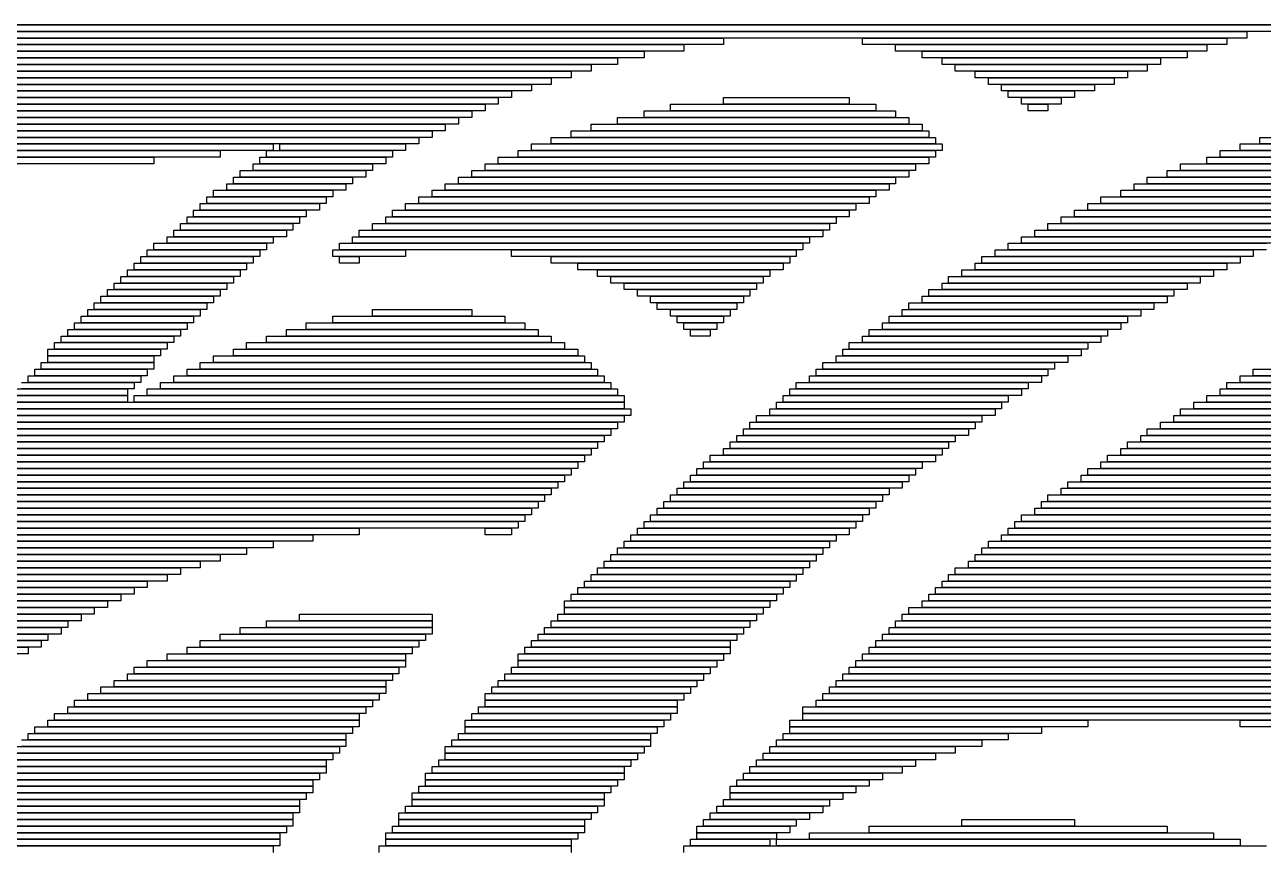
# Model space of a CAD drawing. Extents: x 24 to 1007, y 0 to 1020.
# Drawn here: x 206.5 to 393.5, y 507.5 to 632 of the extents above; entities that cross this region are included whole.
import ezdxf

# ---------------------------------------------------------------- set-up
doc = ezdxf.new("R2010")
doc.units = 0

msp = doc.modelspace()

# ---------------------------------------------------------------- linework, layer by layer
for p, q in [((399, 632), (132, 632)), ((133, 632), (395, 632)), ((395, 631), (133, 631)), ((135, 631), (391, 631)), ((391, 631), (391, 630)), ((391, 630), (135, 630)), ((136, 630), (312, 630)), ((312, 629), (136, 629)), ((138, 629), (306, 629)), ((306, 629), (306, 628)), ((312, 630), (312, 629)), ((333, 630), (388, 630)), ((333, 629), (333, 630)), ((388, 629), (333, 629)), ((338, 629), (385, 629)), ((338, 628), (338, 629)), ((385, 629), (385, 628)), ((388, 630), (388, 629)), ((306, 628), (138, 628)), ((140, 628), (300, 628)), ((300, 627), (140, 627)), ((142, 627), (296, 627)), ((296, 627), (296, 626)), ((300, 628), (300, 627)), ((385, 628), (338, 628)), ((342, 628), (382, 628)), ((342, 627), (342, 628)), ((382, 627), (342, 627)), ((345, 627), (378, 627)), ((345, 626), (345, 627)), ((378, 627), (378, 626)), ((382, 628), (382, 627)), ((296, 626), (142, 626)), ((144, 626), (292, 626)), ((292, 625), (144, 625)), ((146, 625), (289, 625)), ((289, 625), (289, 624)), ((292, 626), (292, 625)), ((378, 626), (345, 626)), ((347, 626), (376, 626)), ((347, 625), (347, 626)), ((376, 625), (347, 625)), ((350, 625), (373, 625)), ((350, 624), (350, 625)), ((373, 625), (373, 624)), ((376, 626), (376, 625)), ((289, 624), (146, 624)), ((148, 624), (286, 624)), ((286, 623), (148, 623)), ((150, 623), (283, 623)), ((283, 623), (283, 622)), ((286, 624), (286, 623)), ((373, 624), (350, 624)), ((352, 624), (371, 624)), ((352, 623), (352, 624)), ((371, 623), (352, 623)), ((354, 623), (368, 623)), ((354, 622), (354, 623)), ((368, 623), (368, 622)), ((371, 624), (371, 623)), ((283, 622), (150, 622)), ((152, 622), (280, 622)), ((280, 621), (152, 621)), ((155, 621), (278, 621)), ((278, 621), (278, 620)), ((280, 622), (280, 621)), ((312, 621), (331, 621)), ((312, 620), (312, 621)), ((331, 621), (331, 620)), ((368, 622), (354, 622)), ((355, 622), (365, 622)), ((355, 621), (355, 622)), ((365, 621), (355, 621)), ((357, 621), (363, 621)), ((357, 620), (357, 621)), ((363, 621), (363, 620)), ((365, 622), (365, 621)), ((278, 620), (155, 620)), ((157, 620), (276, 620)), ((276, 619), (157, 619)), ((160, 619), (274, 619)), ((274, 619), (274, 618)), ((276, 620), (276, 619)), ((300, 619), (338, 619)), ((300, 618), (300, 619)), ((304, 620), (335, 620)), ((304, 619), (304, 620)), ((335, 619), (304, 619)), ((331, 620), (312, 620)), ((335, 620), (335, 619)), ((338, 619), (338, 618)), ((363, 620), (357, 620)), ((358, 620), (361, 620)), ((358, 619), (358, 620)), ((361, 619), (358, 619)), ((361, 620), (361, 619)), ((274, 618), (160, 618)), ((163, 618), (272, 618)), ((272, 618), (272, 617)), ((296, 618), (340, 618)), ((296, 617), (296, 618)), ((338, 618), (300, 618)), ((340, 618), (340, 617)), ((272, 617), (163, 617)), ((166, 617), (270, 617)), ((270, 616), (166, 616)), ((170, 616), (268, 616)), ((268, 616), (268, 615)), ((270, 617), (270, 616)), ((289, 616), (343, 616)), ((289, 615), (289, 616)), ((292, 617), (342, 617)), ((292, 616), (292, 617)), ((342, 616), (292, 616)), ((340, 617), (296, 617)), ((342, 617), (342, 616)), ((343, 616), (343, 615)), ((268, 615), (170, 615)), ((174, 615), (266, 615)), ((266, 614), (174, 614)), ((178, 614), (244, 614)), ((244, 614), (244, 613)), ((245, 614), (264, 614)), ((245, 613), (245, 614)), ((264, 614), (264, 613)), ((266, 615), (266, 614)), ((283, 614), (345, 614)), ((283, 613), (283, 614)), ((286, 615), (344, 615)), ((286, 614), (286, 615)), ((344, 614), (286, 614)), ((343, 615), (289, 615)), ((344, 615), (344, 614)), ((345, 614), (345, 613)), ((390, 614), (432, 614)), ((390, 613), (390, 614)), ((393, 615), (435, 615)), ((393, 614), (393, 615)), ((435, 614), (393, 614)), ((244, 613), (178, 613)), ((184, 613), (236, 613)), ((236, 612), (184, 612)), ((192, 612), (226, 612)), ((226, 612), (226, 611)), ((236, 613), (236, 612)), ((242, 612), (261, 612)), ((242, 611), (242, 612)), ((243, 613), (262, 613)), ((243, 612), (243, 613)), ((262, 612), (243, 612)), ((264, 613), (245, 613)), ((261, 612), (261, 611)), ((262, 613), (262, 612)), ((278, 612), (343, 612)), ((278, 611), (278, 612)), ((281, 613), (344, 613)), ((281, 612), (281, 613)), ((344, 612), (281, 612)), ((345, 613), (283, 613)), ((343, 612), (343, 611)), ((344, 613), (344, 612)), ((385, 612), (425, 612)), ((385, 611), (385, 612)), ((387, 613), (428, 613)), ((387, 612), (387, 613)), ((428, 612), (387, 612)), ((432, 613), (390, 613)), ((226, 611), (192, 611)), ((239, 610), (258, 610)), ((239, 609), (239, 610)), ((241, 611), (259, 611)), ((241, 610), (241, 611)), ((259, 610), (241, 610)), ((261, 611), (242, 611)), ((258, 610), (258, 609)), ((259, 611), (259, 610)), ((274, 610), (340, 610)), ((274, 609), (274, 610)), ((276, 611), (341, 611)), ((276, 610), (276, 611)), ((341, 610), (276, 610)), ((343, 611), (278, 611)), ((340, 610), (340, 609)), ((341, 611), (341, 610)), ((379, 610), (420, 610)), ((379, 609), (379, 610)), ((381, 611), (422, 611)), ((381, 610), (381, 611)), ((422, 610), (381, 610)), ((425, 611), (385, 611)), ((237, 608), (255, 608)), ((237, 607), (237, 608)), ((238, 609), (256, 609)), ((238, 608), (238, 609)), ((256, 608), (238, 608)), ((258, 609), (239, 609)), ((255, 608), (255, 607)), ((256, 609), (256, 608)), ((270, 608), (337, 608)), ((270, 607), (270, 608)), ((272, 609), (338, 609)), ((272, 608), (272, 609)), ((338, 608), (272, 608)), ((340, 609), (274, 609)), ((337, 608), (337, 607)), ((338, 609), (338, 608)), ((374, 608), (414, 608)), ((374, 607), (374, 608)), ((376, 609), (417, 609)), ((376, 608), (376, 609)), ((417, 608), (376, 608)), ((420, 609), (379, 609)), ((234, 606), (252, 606)), ((234, 605), (234, 606)), ((235, 607), (253, 607)), ((235, 606), (235, 607)), ((253, 606), (235, 606)), ((255, 607), (237, 607)), ((252, 606), (252, 605)), ((253, 607), (253, 606)), ((266, 606), (334, 606)), ((266, 605), (266, 606)), ((268, 607), (335, 607)), ((268, 606), (268, 607)), ((335, 606), (268, 606)), ((337, 607), (270, 607)), ((334, 606), (334, 605)), ((335, 607), (335, 606)), ((369, 606), (409, 606)), ((369, 605), (369, 606)), ((372, 607), (412, 607)), ((372, 606), (372, 607)), ((412, 606), (372, 606)), ((414, 607), (374, 607)), ((233, 605), (251, 605)), ((233, 604), (233, 605)), ((252, 605), (234, 605)), ((251, 605), (251, 604)), ((264, 605), (332, 605)), ((264, 604), (264, 605)), ((334, 605), (266, 605)), ((332, 605), (332, 604)), ((367, 605), (407, 605)), ((367, 604), (367, 605)), ((409, 605), (369, 605)), ((231, 603), (248, 603)), ((231, 602), (231, 603)), ((232, 604), (249, 604)), ((232, 603), (232, 604)), ((249, 603), (232, 603)), ((251, 604), (233, 604)), ((248, 603), (248, 602)), ((249, 604), (249, 603)), ((261, 603), (329, 603)), ((261, 602), (261, 603)), ((262, 604), (331, 604)), ((262, 603), (262, 604)), ((331, 603), (262, 603)), ((332, 604), (264, 604)), ((329, 603), (329, 602)), ((331, 604), (331, 603)), ((363, 603), (402, 603)), ((363, 602), (363, 603)), ((365, 604), (404, 604)), ((365, 603), (365, 604)), ((404, 603), (365, 603)), ((407, 604), (367, 604)), ((229, 601), (246, 601)), ((229, 600), (229, 601)), ((230, 602), (247, 602)), ((230, 601), (230, 602)), ((247, 601), (230, 601)), ((248, 602), (231, 602)), ((246, 601), (246, 600)), ((247, 602), (247, 601)), ((257, 601), (327, 601)), ((257, 600), (257, 601)), ((259, 602), (328, 602)), ((259, 601), (259, 602)), ((328, 601), (259, 601)), ((329, 602), (261, 602)), ((327, 601), (327, 600)), ((328, 602), (328, 601)), ((359, 601), (398, 601)), ((359, 600), (359, 601)), ((361, 602), (400, 602)), ((361, 601), (361, 602)), ((400, 601), (361, 601)), ((402, 602), (363, 602)), ((226, 599), (243, 599)), ((226, 598), (226, 599)), ((228, 600), (244, 600)), ((228, 599), (228, 600)), ((244, 599), (228, 599)), ((246, 600), (229, 600)), ((243, 599), (243, 598)), ((244, 600), (244, 599)), ((254, 599), (324, 599)), ((254, 598), (254, 599)), ((256, 600), (325, 600)), ((256, 599), (256, 600)), ((325, 599), (256, 599)), ((327, 600), (257, 600)), ((324, 599), (324, 598)), ((325, 600), (325, 599)), ((355, 599), (394, 599)), ((355, 598), (355, 599)), ((357, 600), (396, 600)), ((357, 599), (357, 600)), ((396, 599), (357, 599)), ((398, 600), (359, 600)), ((224, 597), (241, 597)), ((224, 596), (224, 597)), ((225, 598), (242, 598)), ((225, 597), (225, 598)), ((242, 597), (225, 597)), ((243, 598), (226, 598)), ((241, 597), (241, 596)), ((242, 598), (242, 597)), ((253, 598), (264, 598)), ((253, 597), (253, 598)), ((264, 597), (253, 597)), ((324, 598), (254, 598)), ((254, 597), (257, 597)), ((254, 596), (254, 597)), ((257, 597), (257, 596)), ((264, 598), (264, 597)), ((280, 598), (323, 598)), ((280, 597), (280, 598)), ((323, 597), (280, 597)), ((286, 597), (322, 597)), ((286, 596), (286, 597)), ((322, 597), (322, 596)), ((323, 598), (323, 597)), ((351, 597), (390, 597)), ((351, 596), (351, 597)), ((353, 598), (392, 598)), ((353, 597), (353, 598)), ((392, 597), (353, 597)), ((394, 598), (355, 598)), ((390, 597), (390, 596)), ((392, 598), (392, 597)), ((222, 595), (239, 595)), ((222, 594), (222, 595)), ((223, 596), (240, 596)), ((223, 595), (223, 596)), ((240, 595), (223, 595)), ((241, 596), (224, 596)), ((239, 595), (239, 594)), ((240, 596), (240, 595)), ((257, 596), (254, 596)), ((322, 596), (286, 596)), ((290, 596), (321, 596)), ((290, 595), (290, 596)), ((321, 595), (290, 595)), ((293, 595), (319, 595)), ((293, 594), (293, 595)), ((319, 595), (319, 594)), ((321, 596), (321, 595)), ((348, 595), (386, 595)), ((348, 594), (348, 595)), ((350, 596), (388, 596)), ((350, 595), (350, 596)), ((388, 595), (350, 595)), ((390, 596), (351, 596)), ((386, 595), (386, 594)), ((388, 596), (388, 595)), ((220, 593), (237, 593)), ((220, 592), (220, 593)), ((221, 594), (238, 594)), ((221, 593), (221, 594)), ((238, 593), (221, 593)), ((239, 594), (222, 594)), ((237, 593), (237, 592)), ((238, 594), (238, 593)), ((319, 594), (293, 594)), ((295, 594), (318, 594)), ((295, 593), (295, 594)), ((318, 593), (295, 593)), ((297, 593), (317, 593)), ((297, 592), (297, 593)), ((317, 593), (317, 592)), ((318, 594), (318, 593)), ((345, 593), (382, 593)), ((345, 592), (345, 593)), ((346, 594), (384, 594)), ((346, 593), (346, 594)), ((384, 593), (346, 593)), ((386, 594), (348, 594)), ((382, 593), (382, 592)), ((384, 594), (384, 593)), ((218, 591), (235, 591)), ((218, 590), (218, 591)), ((219, 592), (236, 592)), ((219, 591), (219, 592)), ((236, 591), (219, 591)), ((237, 592), (220, 592)), ((235, 591), (235, 590)), ((236, 592), (236, 591)), ((317, 592), (297, 592)), ((299, 592), (316, 592)), ((299, 591), (299, 592)), ((316, 591), (299, 591)), ((301, 591), (315, 591)), ((301, 590), (301, 591)), ((315, 591), (315, 590)), ((316, 592), (316, 591)), ((342, 591), (379, 591)), ((342, 590), (342, 591)), ((343, 592), (380, 592)), ((343, 591), (343, 592)), ((380, 591), (343, 591)), ((382, 592), (345, 592)), ((379, 591), (379, 590)), ((380, 592), (380, 591)), ((217, 590), (234, 590)), ((217, 589), (217, 590)), ((235, 590), (218, 590)), ((234, 590), (234, 589)), ((315, 590), (301, 590)), ((302, 590), (314, 590)), ((302, 589), (302, 590)), ((314, 590), (314, 589)), ((340, 590), (377, 590)), ((340, 589), (340, 590)), ((379, 590), (342, 590)), ((377, 590), (377, 589)), ((215, 588), (232, 588)), ((215, 587), (215, 588)), ((216, 589), (233, 589)), ((216, 588), (216, 589)), ((233, 588), (216, 588)), ((234, 589), (217, 589)), ((232, 588), (232, 587)), ((233, 589), (233, 588)), ((253, 588), (279, 588)), ((253, 587), (253, 588)), ((259, 589), (274, 589)), ((259, 588), (259, 589)), ((274, 588), (259, 588)), ((274, 589), (274, 588)), ((279, 588), (279, 587)), ((314, 589), (302, 589)), ((304, 589), (313, 589)), ((304, 588), (304, 589)), ((313, 588), (304, 588)), ((305, 588), (312, 588)), ((305, 587), (305, 588)), ((312, 588), (312, 587)), ((313, 589), (313, 588)), ((337, 588), (373, 588)), ((337, 587), (337, 588)), ((339, 589), (375, 589)), ((339, 588), (339, 589)), ((375, 588), (339, 588)), ((377, 589), (340, 589)), ((373, 588), (373, 587)), ((375, 589), (375, 588)), ((213, 586), (230, 586)), ((213, 585), (213, 586)), ((214, 587), (231, 587)), ((214, 586), (214, 587)), ((231, 586), (214, 586)), ((232, 587), (215, 587)), ((230, 586), (230, 585)), ((231, 587), (231, 586)), ((246, 586), (284, 586)), ((246, 585), (246, 586)), ((249, 587), (282, 587)), ((249, 586), (249, 587)), ((282, 586), (249, 586)), ((279, 587), (253, 587)), ((282, 587), (282, 586)), ((284, 586), (284, 585)), ((312, 587), (305, 587)), ((306, 587), (311, 587)), ((306, 586), (306, 587)), ((311, 586), (306, 586)), ((307, 586), (310, 586)), ((307, 585), (307, 586)), ((310, 586), (310, 585)), ((311, 587), (311, 586)), ((334, 586), (370, 586)), ((334, 585), (334, 586)), ((336, 587), (372, 587)), ((336, 586), (336, 587)), ((372, 586), (336, 586)), ((373, 587), (337, 587)), ((370, 586), (370, 585)), ((372, 587), (372, 586)), ((211, 584), (228, 584)), ((211, 583), (211, 584)), ((212, 585), (229, 585)), ((212, 584), (212, 585)), ((229, 584), (212, 584)), ((230, 585), (213, 585)), ((228, 584), (228, 583)), ((229, 585), (229, 584)), ((240, 584), (288, 584)), ((240, 583), (240, 584)), ((243, 585), (286, 585)), ((243, 584), (243, 585)), ((286, 584), (243, 584)), ((284, 585), (246, 585)), ((286, 585), (286, 584)), ((288, 584), (288, 583)), ((310, 585), (307, 585)), ((331, 584), (367, 584)), ((331, 583), (331, 584)), ((333, 585), (369, 585)), ((333, 584), (333, 585)), ((369, 584), (333, 584)), ((370, 585), (334, 585)), ((367, 584), (367, 583)), ((369, 585), (369, 584)), ((210, 583), (227, 583)), ((210, 582), (210, 583)), ((227, 582), (210, 582)), ((210, 582), (226, 582)), ((210, 581), (210, 582)), ((228, 583), (211, 583)), ((226, 582), (226, 581)), ((227, 583), (227, 582)), ((235, 582), (291, 582)), ((235, 581), (235, 582)), ((238, 583), (290, 583)), ((238, 582), (238, 583)), ((290, 582), (238, 582)), ((288, 583), (240, 583)), ((290, 583), (290, 582)), ((291, 582), (291, 581)), ((329, 582), (364, 582)), ((329, 581), (329, 582)), ((330, 583), (366, 583)), ((330, 582), (330, 583)), ((366, 582), (330, 582)), ((367, 583), (331, 583)), ((364, 582), (364, 581)), ((366, 583), (366, 582)), ((208, 580), (225, 580)), ((208, 579), (208, 580)), ((209, 581), (226, 581)), ((209, 580), (209, 581)), ((226, 580), (209, 580)), ((226, 581), (210, 581)), ((225, 580), (225, 579)), ((226, 581), (226, 580)), ((231, 580), (293, 580)), ((231, 579), (231, 580)), ((233, 581), (292, 581)), ((233, 580), (233, 581)), ((292, 580), (233, 580)), ((291, 581), (235, 581)), ((292, 581), (292, 580)), ((293, 580), (293, 579)), ((326, 580), (361, 580)), ((326, 579), (326, 580)), ((327, 581), (362, 581)), ((327, 580), (327, 581)), ((362, 580), (327, 580)), ((364, 581), (329, 581)), ((361, 580), (361, 579)), ((362, 581), (362, 580)), ((392, 580), (427, 580)), ((392, 579), (392, 580)), ((206, 578), (223, 578)), ((207, 579), (224, 579)), ((207, 578), (207, 579)), ((224, 578), (207, 578)), ((225, 579), (208, 579)), ((223, 578), (223, 577)), ((224, 579), (224, 578)), ((227, 578), (295, 578)), ((227, 577), (227, 578)), ((229, 579), (294, 579)), ((229, 578), (229, 579)), ((294, 578), (229, 578)), ((293, 579), (231, 579)), ((294, 579), (294, 578)), ((295, 578), (295, 577)), ((323, 578), (358, 578)), ((323, 577), (323, 578)), ((325, 579), (360, 579)), ((325, 578), (325, 579)), ((360, 578), (325, 578)), ((361, 579), (326, 579)), ((358, 578), (358, 577)), ((360, 579), (360, 578)), ((388, 578), (414, 578)), ((388, 577), (388, 578)), ((390, 579), (418, 579)), ((390, 578), (390, 579)), ((418, 578), (390, 578)), ((427, 579), (392, 579)), ((204, 576), (222, 576)), ((205, 577), (222, 577)), ((222, 576), (205, 576)), ((223, 577), (206, 577)), ((222, 577), (222, 576)), ((222, 576), (222, 575)), ((223, 576), (297, 576)), ((223, 575), (223, 576)), ((225, 577), (296, 577)), ((225, 576), (225, 577)), ((296, 576), (225, 576)), ((295, 577), (227, 577)), ((296, 577), (296, 576)), ((297, 576), (297, 575)), ((321, 576), (355, 576)), ((321, 575), (321, 576)), ((322, 577), (357, 577)), ((322, 576), (322, 577)), ((357, 576), (322, 576)), ((358, 577), (323, 577)), ((355, 576), (355, 575)), ((357, 577), (357, 576)), ((385, 576), (408, 576)), ((385, 575), (385, 576)), ((387, 577), (411, 577)), ((387, 576), (387, 577)), ((411, 576), (387, 576)), ((414, 577), (388, 577)), ((203, 575), (297, 575)), ((222, 575), (204, 575)), ((297, 575), (223, 575)), ((297, 575), (297, 574)), ((320, 575), (354, 575)), ((320, 574), (320, 575)), ((355, 575), (321, 575)), ((354, 575), (354, 574)), ((383, 575), (405, 575)), ((383, 574), (383, 575)), ((408, 575), (385, 575)), ((202, 574), (298, 574)), ((298, 573), (202, 573)), ((202, 573), (297, 573)), ((297, 574), (203, 574)), ((297, 573), (297, 572)), ((298, 574), (298, 573)), ((317, 573), (351, 573)), ((317, 572), (317, 573)), ((319, 574), (353, 574)), ((319, 573), (319, 574)), ((353, 573), (319, 573)), ((354, 574), (320, 574)), ((351, 573), (351, 572)), ((353, 574), (353, 573)), ((380, 573), (400, 573)), ((380, 572), (380, 573)), ((381, 574), (402, 574)), ((381, 573), (381, 574)), ((402, 573), (381, 573)), ((405, 574), (383, 574)), ((200, 571), (295, 571)), ((201, 572), (296, 572)), ((296, 571), (201, 571)), ((297, 572), (202, 572)), ((295, 571), (295, 570)), ((296, 572), (296, 571)), ((315, 571), (349, 571)), ((315, 570), (315, 571)), ((316, 572), (350, 572)), ((316, 571), (316, 572)), ((350, 571), (316, 571)), ((351, 572), (317, 572)), ((349, 571), (349, 570)), ((350, 572), (350, 571)), ((376, 571), (396, 571)), ((376, 570), (376, 571)), ((378, 572), (398, 572)), ((378, 571), (378, 572)), ((398, 571), (378, 571)), ((400, 572), (380, 572)), ((198, 569), (293, 569)), ((199, 570), (294, 570)), ((294, 569), (199, 569)), ((295, 570), (200, 570)), ((293, 569), (293, 568)), ((294, 570), (294, 569)), ((313, 569), (346, 569)), ((313, 568), (313, 569)), ((314, 570), (347, 570)), ((314, 569), (314, 570)), ((347, 569), (314, 569)), ((349, 570), (315, 570)), ((346, 569), (346, 568)), ((347, 570), (347, 569)), ((373, 569), (428, 569)), ((373, 568), (373, 569)), ((375, 570), (420, 570)), ((375, 569), (375, 570)), ((420, 569), (375, 569)), ((396, 570), (376, 570)), ((196, 567), (291, 567)), ((197, 568), (292, 568)), ((292, 567), (197, 567)), ((293, 568), (198, 568)), ((291, 567), (291, 566)), ((292, 568), (292, 567)), ((310, 567), (344, 567)), ((310, 566), (310, 567)), ((312, 568), (345, 568)), ((312, 567), (312, 568)), ((345, 567), (312, 567)), ((346, 568), (313, 568)), ((344, 567), (344, 566)), ((345, 568), (345, 567)), ((370, 567), (439, 567)), ((370, 566), (370, 567)), ((372, 568), (434, 568)), ((372, 567), (372, 568)), ((434, 567), (372, 567)), ((428, 568), (373, 568)), ((194, 565), (289, 565)), ((195, 566), (290, 566)), ((290, 565), (195, 565)), ((291, 566), (196, 566)), ((289, 565), (289, 564)), ((290, 566), (290, 565)), ((308, 565), (341, 565)), ((308, 564), (308, 565)), ((309, 566), (342, 566)), ((309, 565), (309, 566)), ((342, 565), (309, 565)), ((344, 566), (310, 566)), ((341, 565), (341, 564)), ((342, 566), (342, 565)), ((367, 565), (445, 565)), ((367, 564), (367, 565)), ((369, 566), (442, 566)), ((369, 565), (369, 566)), ((442, 565), (369, 565)), ((439, 566), (370, 566)), ((192, 563), (287, 563)), ((193, 564), (288, 564)), ((288, 563), (193, 563)), ((289, 564), (194, 564)), ((287, 563), (287, 562)), ((288, 564), (288, 563)), ((306, 563), (339, 563)), ((306, 562), (306, 563)), ((307, 564), (340, 564)), ((307, 563), (307, 564)), ((340, 563), (307, 563)), ((341, 564), (308, 564)), ((339, 563), (339, 562)), ((340, 564), (340, 563)), ((364, 563), (443, 563)), ((364, 562), (364, 563)), ((366, 564), (445, 564)), ((366, 563), (366, 564)), ((445, 563), (366, 563)), ((445, 564), (367, 564)), ((191, 561), (285, 561)), ((287, 562), (192, 562)), ((192, 562), (286, 562)), ((286, 561), (192, 561)), ((285, 561), (285, 560)), ((286, 562), (286, 561)), ((304, 561), (336, 561)), ((304, 560), (304, 561)), ((305, 562), (337, 562)), ((305, 561), (305, 562)), ((337, 561), (305, 561)), ((339, 562), (306, 562)), ((336, 561), (336, 560)), ((337, 562), (337, 561)), ((361, 561), (441, 561)), ((361, 560), (361, 561)), ((363, 562), (442, 562)), ((363, 561), (363, 562)), ((442, 561), (363, 561)), ((443, 562), (364, 562)), ((190, 560), (284, 560)), ((285, 560), (191, 560)), ((284, 560), (284, 559)), ((303, 560), (335, 560)), ((303, 559), (303, 560)), ((336, 560), (304, 560)), ((335, 560), (335, 559)), ((360, 560), (440, 560)), ((360, 559), (360, 560)), ((441, 560), (361, 560)), ((188, 558), (282, 558)), ((189, 559), (283, 559)), ((283, 558), (189, 558)), ((284, 559), (190, 559)), ((282, 558), (282, 557)), ((283, 559), (283, 558)), ((301, 558), (333, 558)), ((301, 557), (301, 558)), ((302, 559), (334, 559)), ((302, 558), (302, 559)), ((334, 558), (302, 558)), ((335, 559), (303, 559)), ((333, 558), (333, 557)), ((334, 559), (334, 558)), ((357, 558), (437, 558)), ((357, 557), (357, 558)), ((359, 559), (439, 559)), ((359, 558), (359, 559)), ((439, 558), (359, 558)), ((440, 559), (360, 559)), ((186, 556), (257, 556)), ((187, 557), (281, 557)), ((281, 556), (187, 556)), ((282, 557), (188, 557)), ((257, 556), (257, 555)), ((276, 556), (280, 556)), ((276, 555), (276, 556)), ((280, 556), (280, 555)), ((281, 557), (281, 556)), ((299, 556), (331, 556)), ((299, 555), (299, 556)), ((300, 557), (332, 557)), ((300, 556), (300, 557)), ((332, 556), (300, 556)), ((333, 557), (301, 557)), ((331, 556), (331, 555)), ((332, 557), (332, 556)), ((355, 556), (435, 556)), ((355, 555), (355, 556)), ((356, 557), (436, 557)), ((356, 556), (356, 557)), ((436, 556), (356, 556)), ((437, 557), (357, 557)), ((184, 554), (244, 554)), ((185, 555), (250, 555)), ((250, 554), (185, 554)), ((257, 555), (186, 555)), ((244, 554), (244, 553)), ((250, 555), (250, 554)), ((280, 555), (276, 555)), ((297, 554), (328, 554)), ((297, 553), (297, 554)), ((298, 555), (329, 555)), ((298, 554), (298, 555)), ((329, 554), (298, 554)), ((331, 555), (299, 555)), ((328, 554), (328, 553)), ((329, 555), (329, 554)), ((352, 554), (433, 554)), ((352, 553), (352, 554)), ((354, 555), (434, 555)), ((354, 554), (354, 555)), ((434, 554), (354, 554)), ((435, 555), (355, 555)), ((182, 552), (236, 552)), ((183, 553), (240, 553)), ((240, 552), (183, 552)), ((244, 553), (184, 553)), ((236, 552), (236, 551)), ((240, 553), (240, 552)), ((295, 552), (326, 552)), ((295, 551), (295, 552)), ((296, 553), (327, 553)), ((296, 552), (296, 553)), ((327, 552), (296, 552)), ((328, 553), (297, 553)), ((326, 552), (326, 551)), ((327, 553), (327, 552)), ((350, 552), (431, 552)), ((350, 551), (350, 552)), ((351, 553), (432, 553)), ((351, 552), (351, 553)), ((432, 552), (351, 552)), ((433, 553), (352, 553)), ((179, 550), (230, 550)), ((180, 551), (233, 551)), ((233, 550), (180, 550)), ((236, 551), (182, 551)), ((230, 550), (230, 549)), ((233, 551), (233, 550)), ((293, 550), (324, 550)), ((293, 549), (293, 550)), ((294, 551), (325, 551)), ((294, 550), (294, 551)), ((325, 550), (294, 550)), ((326, 551), (295, 551)), ((324, 550), (324, 549)), ((325, 551), (325, 550)), ((347, 550), (429, 550)), ((347, 549), (347, 550)), ((349, 551), (430, 551)), ((349, 550), (349, 551)), ((430, 550), (349, 550)), ((431, 551), (350, 551)), ((177, 548), (225, 548)), ((178, 549), (228, 549)), ((228, 548), (178, 548)), ((230, 549), (179, 549)), ((225, 548), (225, 547)), ((228, 549), (228, 548)), ((291, 548), (322, 548)), ((291, 547), (291, 548)), ((292, 549), (323, 549)), ((292, 548), (292, 549)), ((323, 548), (292, 548)), ((324, 549), (293, 549)), ((322, 548), (322, 547)), ((323, 549), (323, 548)), ((345, 548), (427, 548)), ((345, 547), (345, 548)), ((346, 549), (428, 549)), ((346, 548), (346, 549)), ((428, 548), (346, 548)), ((429, 549), (347, 549)), ((176, 547), (223, 547)), ((225, 547), (177, 547)), ((223, 547), (223, 546)), ((290, 547), (321, 547)), ((290, 546), (290, 547)), ((322, 547), (291, 547)), ((321, 547), (321, 546)), ((344, 547), (426, 547)), ((344, 546), (344, 547)), ((427, 547), (345, 547)), ((173, 545), (219, 545)), ((174, 546), (221, 546)), ((221, 545), (174, 545)), ((223, 546), (176, 546)), ((219, 545), (219, 544)), ((221, 546), (221, 545)), ((288, 545), (319, 545)), ((288, 544), (288, 545)), ((289, 546), (320, 546)), ((289, 545), (289, 546)), ((320, 545), (289, 545)), ((321, 546), (290, 546)), ((319, 545), (319, 544)), ((320, 546), (320, 545)), ((342, 545), (424, 545)), ((342, 544), (342, 545)), ((343, 546), (425, 546)), ((343, 545), (343, 546)), ((425, 545), (343, 545)), ((426, 546), (344, 546)), ((170, 543), (215, 543)), ((172, 544), (217, 544)), ((217, 543), (172, 543)), ((219, 544), (173, 544)), ((215, 543), (215, 542)), ((217, 544), (217, 543)), ((248, 543), (268, 543)), ((248, 542), (248, 543)), ((268, 543), (268, 542)), ((287, 543), (317, 543)), ((287, 542), (287, 543)), ((319, 544), (288, 544)), ((288, 544), (318, 544)), ((288, 543), (288, 544)), ((318, 543), (288, 543)), ((317, 543), (317, 542)), ((318, 544), (318, 543)), ((339, 543), (422, 543)), ((339, 542), (339, 543)), ((340, 544), (423, 544)), ((340, 543), (340, 544)), ((423, 543), (340, 543)), ((424, 544), (342, 544)), ((167, 541), (212, 541)), ((169, 542), (213, 542)), ((213, 541), (169, 541)), ((215, 542), (170, 542)), ((212, 541), (212, 540)), ((213, 542), (213, 541)), ((239, 541), (268, 541)), ((239, 540), (239, 541)), ((243, 542), (268, 542)), ((243, 541), (243, 542)), ((268, 541), (243, 541)), ((268, 542), (248, 542)), ((268, 542), (268, 541)), ((268, 541), (268, 540)), ((285, 541), (315, 541)), ((285, 540), (285, 541)), ((286, 542), (316, 542)), ((286, 541), (286, 542)), ((316, 541), (286, 541)), ((317, 542), (287, 542)), ((315, 541), (315, 540)), ((316, 542), (316, 541)), ((337, 541), (420, 541)), ((337, 540), (337, 541)), ((338, 542), (421, 542)), ((338, 541), (338, 542)), ((421, 541), (338, 541)), ((422, 542), (339, 542)), ((164, 539), (209, 539)), ((166, 540), (210, 540)), ((210, 539), (166, 539)), ((212, 540), (167, 540)), ((209, 539), (209, 538)), ((210, 540), (210, 539)), ((233, 539), (266, 539)), ((233, 538), (233, 539)), ((236, 540), (267, 540)), ((236, 539), (236, 540)), ((267, 539), (236, 539)), ((268, 540), (239, 540)), ((266, 539), (266, 538)), ((267, 540), (267, 539)), ((283, 539), (313, 539)), ((283, 538), (283, 539)), ((284, 540), (314, 540)), ((284, 539), (284, 540)), ((314, 539), (284, 539)), ((315, 540), (285, 540)), ((313, 539), (313, 538)), ((314, 540), (314, 539)), ((335, 539), (418, 539)), ((335, 538), (335, 539)), ((336, 540), (419, 540)), ((336, 539), (336, 540)), ((419, 539), (336, 539)), ((420, 540), (337, 540)), ((163, 538), (207, 538)), ((207, 537), (163, 537)), ((209, 538), (164, 538)), ((207, 538), (207, 537)), ((228, 537), (264, 537)), ((228, 536), (228, 537)), ((231, 538), (265, 538)), ((231, 537), (231, 538)), ((265, 537), (231, 537)), ((266, 538), (233, 538)), ((264, 537), (264, 536)), ((265, 538), (265, 537)), ((281, 537), (312, 537)), ((281, 536), (281, 537)), ((282, 538), (313, 538)), ((282, 537), (282, 538)), ((313, 537), (282, 537)), ((313, 538), (283, 538)), ((312, 537), (312, 536)), ((313, 538), (313, 537)), ((333, 537), (417, 537)), ((333, 536), (333, 537)), ((334, 538), (417, 538)), ((334, 537), (334, 538)), ((417, 537), (334, 537)), ((418, 538), (335, 538)), ((223, 535), (263, 535)), ((223, 534), (223, 535)), ((225, 536), (264, 536)), ((225, 535), (225, 536)), ((264, 535), (225, 535)), ((264, 536), (228, 536)), ((263, 535), (263, 534)), ((264, 536), (264, 535)), ((280, 535), (310, 535)), ((280, 534), (280, 535)), ((312, 536), (281, 536)), ((281, 536), (311, 536)), ((281, 535), (281, 536)), ((311, 535), (281, 535)), ((310, 535), (310, 534)), ((311, 536), (311, 535)), ((331, 535), (415, 535)), ((331, 534), (331, 535)), ((332, 536), (416, 536)), ((332, 535), (332, 536)), ((416, 535), (332, 535)), ((417, 536), (333, 536)), ((220, 533), (261, 533)), ((220, 532), (220, 533)), ((222, 534), (262, 534)), ((222, 533), (222, 534)), ((262, 533), (222, 533)), ((263, 534), (223, 534)), ((261, 533), (261, 532)), ((262, 534), (262, 533)), ((278, 533), (308, 533)), ((278, 532), (278, 533)), ((279, 534), (309, 534)), ((279, 533), (279, 534)), ((309, 533), (279, 533)), ((310, 534), (280, 534)), ((308, 533), (308, 532)), ((309, 534), (309, 533)), ((329, 533), (413, 533)), ((329, 532), (329, 533)), ((330, 534), (414, 534)), ((330, 533), (330, 534)), ((414, 533), (330, 533)), ((415, 534), (331, 534)), ((218, 532), (261, 532)), ((218, 531), (218, 532)), ((261, 532), (220, 532)), ((261, 532), (261, 531)), ((277, 532), (307, 532)), ((277, 531), (277, 532)), ((308, 532), (278, 532)), ((307, 532), (307, 531)), ((328, 532), (412, 532)), ((328, 531), (328, 532)), ((413, 532), (329, 532)), ((214, 530), (259, 530)), ((214, 529), (214, 530)), ((216, 531), (260, 531)), ((216, 530), (216, 531)), ((260, 530), (216, 530)), ((261, 531), (218, 531)), ((259, 530), (259, 529)), ((260, 531), (260, 530)), ((276, 531), (306, 531)), ((276, 530), (276, 531)), ((306, 530), (276, 530)), ((276, 530), (305, 530)), ((276, 529), (276, 530)), ((307, 531), (277, 531)), ((305, 530), (305, 529)), ((306, 531), (306, 530)), ((326, 530), (411, 530)), ((326, 529), (326, 530)), ((327, 531), (412, 531)), ((327, 530), (327, 531)), ((412, 530), (327, 530)), ((412, 531), (328, 531)), ((211, 528), (257, 528)), ((211, 527), (211, 528)), ((213, 529), (258, 529)), ((213, 528), (213, 529)), ((258, 528), (213, 528)), ((259, 529), (214, 529)), ((257, 528), (257, 527)), ((258, 529), (258, 528)), ((274, 528), (304, 528)), ((274, 527), (274, 528)), ((275, 529), (305, 529)), ((275, 528), (275, 529)), ((305, 528), (275, 528)), ((305, 529), (276, 529)), ((304, 528), (304, 527)), ((305, 529), (305, 528)), ((324, 529), (410, 529)), ((324, 528), (324, 529)), ((410, 528), (324, 528)), ((324, 528), (409, 528)), ((324, 527), (324, 528)), ((411, 529), (326, 529)), ((208, 526), (256, 526)), ((208, 525), (208, 526)), ((210, 527), (257, 527)), ((210, 526), (210, 527)), ((257, 526), (210, 526)), ((257, 527), (211, 527)), ((256, 526), (256, 525)), ((257, 527), (257, 526)), ((273, 527), (303, 527)), ((273, 526), (273, 527)), ((303, 526), (273, 526)), ((273, 526), (302, 526)), ((273, 525), (273, 526)), ((304, 527), (274, 527)), ((302, 526), (302, 525)), ((303, 527), (303, 526)), ((322, 527), (367, 527)), ((322, 526), (322, 527)), ((367, 526), (322, 526)), ((322, 526), (360, 526)), ((322, 525), (322, 526)), ((409, 527), (324, 527)), ((360, 526), (360, 525)), ((367, 527), (367, 526)), ((390, 527), (408, 527)), ((390, 526), (390, 527)), ((408, 526), (390, 526)), ((206, 524), (255, 524)), ((207, 525), (255, 525)), ((207, 524), (207, 525)), ((255, 524), (207, 524)), ((256, 525), (208, 525)), ((255, 525), (255, 524)), ((255, 524), (255, 523)), ((271, 524), (301, 524)), ((271, 523), (271, 524)), ((272, 525), (301, 525)), ((272, 524), (272, 525)), ((301, 524), (272, 524)), ((302, 525), (273, 525)), ((301, 525), (301, 524)), ((301, 524), (301, 523)), ((320, 524), (351, 524)), ((320, 523), (320, 524)), ((321, 525), (355, 525)), ((321, 524), (321, 525)), ((355, 524), (321, 524)), ((360, 525), (322, 525)), ((351, 524), (351, 523)), ((355, 525), (355, 524)), ((203, 522), (253, 522)), ((204, 523), (254, 523)), ((254, 522), (204, 522)), ((255, 523), (206, 523)), ((253, 522), (253, 521)), ((254, 523), (254, 522)), ((270, 523), (300, 523)), ((270, 522), (270, 523)), ((300, 522), (270, 522)), ((270, 522), (299, 522)), ((270, 521), (270, 522)), ((301, 523), (271, 523)), ((299, 522), (299, 521)), ((300, 523), (300, 522)), ((318, 522), (344, 522)), ((318, 521), (318, 522)), ((319, 523), (347, 523)), ((319, 522), (319, 523)), ((347, 522), (319, 522)), ((351, 523), (320, 523)), ((344, 522), (344, 521)), ((347, 523), (347, 522)), ((201, 520), (252, 520)), ((202, 521), (252, 521)), ((252, 520), (202, 520)), ((253, 521), (203, 521)), ((252, 521), (252, 520)), ((252, 520), (252, 519)), ((268, 520), (297, 520)), ((268, 519), (268, 520)), ((269, 521), (298, 521)), ((269, 520), (269, 521)), ((298, 520), (269, 520)), ((299, 521), (270, 521)), ((297, 520), (297, 519)), ((298, 521), (298, 520)), ((316, 520), (339, 520)), ((316, 519), (316, 520)), ((317, 521), (341, 521)), ((317, 520), (317, 521)), ((341, 520), (317, 520)), ((344, 521), (318, 521)), ((339, 520), (339, 519)), ((341, 521), (341, 520)), ((198, 518), (250, 518)), ((199, 519), (251, 519)), ((251, 518), (199, 518)), ((252, 519), (201, 519)), ((250, 518), (250, 517)), ((251, 519), (251, 518)), ((267, 519), (297, 519)), ((267, 518), (267, 519)), ((297, 518), (267, 518)), ((267, 518), (296, 518)), ((267, 517), (267, 518)), ((297, 519), (268, 519)), ((296, 518), (296, 517)), ((297, 519), (297, 518)), ((314, 518), (334, 518)), ((314, 517), (314, 518)), ((315, 519), (336, 519)), ((315, 518), (315, 519)), ((336, 518), (315, 518)), ((339, 519), (316, 519)), ((334, 518), (334, 517)), ((336, 519), (336, 518)), ((197, 517), (250, 517)), ((250, 517), (198, 517)), ((250, 517), (250, 516)), ((266, 517), (295, 517)), ((266, 516), (266, 517)), ((296, 517), (267, 517)), ((295, 517), (295, 516)), ((313, 517), (332, 517)), ((313, 516), (313, 517)), ((334, 517), (314, 517)), ((332, 517), (332, 516)), ((195, 515), (248, 515)), ((196, 516), (249, 516)), ((249, 515), (196, 515)), ((250, 516), (197, 516)), ((248, 515), (248, 514)), ((249, 516), (249, 515)), ((265, 516), (294, 516)), ((265, 515), (265, 516)), ((294, 515), (265, 515)), ((265, 515), (294, 515)), ((265, 514), (265, 515)), ((295, 516), (266, 516)), ((294, 516), (294, 515)), ((294, 515), (294, 514)), ((312, 515), (328, 515)), ((312, 514), (312, 515)), ((332, 516), (313, 516)), ((313, 516), (330, 516)), ((313, 515), (313, 516)), ((330, 515), (313, 515)), ((328, 515), (328, 514)), ((330, 516), (330, 515)), ((193, 513), (247, 513)), ((194, 514), (248, 514)), ((248, 513), (194, 513)), ((248, 514), (195, 514)), ((247, 513), (247, 512)), ((248, 514), (248, 513)), ((263, 513), (292, 513)), ((263, 512), (263, 513)), ((264, 514), (293, 514)), ((264, 513), (264, 514)), ((293, 513), (264, 513)), ((294, 514), (265, 514)), ((292, 513), (292, 512)), ((293, 514), (293, 513)), ((310, 513), (325, 513)), ((310, 512), (310, 513)), ((311, 514), (327, 514)), ((311, 513), (311, 514)), ((327, 513), (311, 513)), ((328, 514), (312, 514)), ((325, 513), (325, 512)), ((327, 514), (327, 513)), ((191, 511), (246, 511)), ((192, 512), (247, 512)), ((247, 511), (192, 511)), ((247, 512), (193, 512)), ((246, 511), (246, 510)), ((247, 512), (247, 511)), ((262, 511), (291, 511)), ((262, 510), (262, 511)), ((292, 512), (263, 512)), ((263, 512), (291, 512)), ((263, 511), (263, 512)), ((291, 511), (263, 511)), ((291, 512), (291, 511)), ((291, 511), (291, 510)), ((308, 511), (322, 511)), ((308, 510), (308, 511)), ((309, 512), (323, 512)), ((309, 511), (309, 512)), ((323, 511), (309, 511)), ((325, 512), (310, 512)), ((322, 511), (322, 510)), ((323, 512), (323, 511)), ((334, 511), (379, 511)), ((334, 510), (334, 511)), ((348, 512), (365, 512)), ((348, 511), (348, 512)), ((365, 511), (348, 511)), ((365, 512), (365, 511)), ((379, 511), (379, 510)), ((189, 509), (245, 509)), ((190, 510), (245, 510)), ((245, 509), (190, 509)), ((246, 510), (191, 510)), ((245, 510), (245, 509)), ((245, 509), (245, 508)), ((261, 510), (290, 510)), ((261, 509), (261, 510)), ((290, 509), (261, 509)), ((261, 509), (289, 509)), ((261, 508), (261, 509)), ((291, 510), (262, 510)), ((289, 509), (289, 508)), ((290, 510), (290, 509)), ((307, 509), (319, 509)), ((307, 508), (307, 509)), ((322, 510), (308, 510)), ((308, 510), (320, 510)), ((308, 509), (308, 510)), ((320, 509), (308, 509)), ((319, 509), (319, 508)), ((320, 510), (320, 509)), ((320, 509), (390, 509)), ((320, 508), (320, 509)), ((325, 510), (386, 510)), ((325, 509), (325, 510)), ((386, 509), (325, 509)), ((379, 510), (334, 510)), ((386, 510), (386, 509)), ((390, 509), (390, 508)), ((188, 508), (244, 508)), ((245, 508), (189, 508)), ((244, 508), (244, 507)), ((260, 508), (289, 508)), ((260, 507), (260, 508)), ((289, 508), (261, 508)), ((289, 508), (289, 507)), ((306, 508), (394, 508)), ((306, 507), (306, 508)), ((319, 508), (307, 508)), ((390, 508), (320, 508))]:
    msp.add_line(p, q)

doc.saveas('drawing.dxf')
